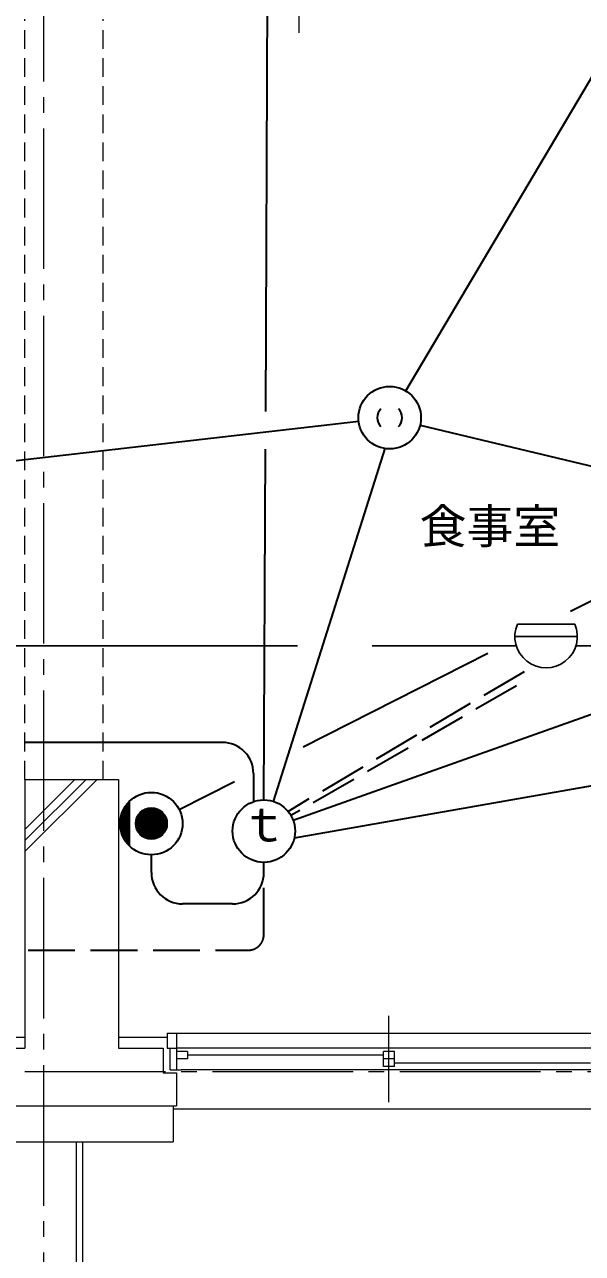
# Model space of a CAD drawing. Units: millimetres at full size, sheet at 1:50; details may follow other scales. Extents: x -9674 to 9699, y -6794 to 6791.
# Drawn here: x -3093 to -1309, y -2859 to 1077 of the extents above; entities that cross this region are included whole.
import ezdxf
from ezdxf.enums import TextEntityAlignment as Align

# ---------------------------------------------------------------- set-up
doc = ezdxf.new("R2010")
doc.units = ezdxf.units.MM
doc.header["$LTSCALE"] = 50
for name, pattern in [('CHAIN2', [12, 9, -1, 1, -1]), ('DASHED1', [1.8, 1.2, -0.6]), ('DASHED3', [4, 3, -1])]:
    doc.linetypes.add(name, pattern=pattern)
for name, color, linetype, lineweight in [('1-0_芯', 134, 'CHAIN2', 9), ('1-1_躯体', 134, 'Continuous', 9), ('1-3_建具', 134, 'Continuous', 9), ('1-6_ﾊﾞﾙｺﾆｰ・階段', 134, 'Continuous', 9), ('1-8_ハッチ', 134, 'Continuous', 9), ('1-C_梁', 134, 'DASHED1', 9), ('2-0_芯', 2, 'Continuous', 35), ('2-E', 2, 'Continuous', 35), ('3-3', 1, 'Continuous', 25), ('3-E', 3, 'Continuous', 35)]:
    doc.layers.add(name, color=color, linetype=linetype, lineweight=lineweight)
doc.layers.add('1-A_文字', color=134, linetype='Continuous')
doc.styles.add('ＭＳ ゴシック', font='')
doc.styles.get('ＭＳ ゴシック').set_extended_font_data('MS Gothic')

msp = doc.modelspace()

# ---------------------------------------------------------------- linework, layer by layer
at = {"layer": '1-0_芯'}
for p, q in [((-3032.5, 4944.23), (-3032.5, -3525.77)), ((-8492.5, -2275.77), (8517.5, -2275.77))]:
    msp.add_line(p, q, dxfattribs=at)
at = {"layer": '1-1_躯体'}
for p, q in [((-3092.5, -1340.77), (-3092.5, -2200.77)), ((-3092.5, -1340.77), (-2792.5, -1340.77)), ((-6692.5, -2200.77), (-3092.5, -2200.77)), ((-2649.5, -2200.77), (-2649.5, -2280.77)), ((-2649.5, -2280.77), (-2607.5, -2280.77)), ((-2607.5, -2280.77), (-2607.5, -2385.77)), ((-6992.5, -2385.77), (-2607.5, -2385.77))]:
    msp.add_line(p, q, dxfattribs=at)
msp.add_lwpolyline([(-2792.5, -1340.77), (-2792.5, -2200.77), (-2649.5, -2200.77)], dxfattribs=at)
at = {"layer": '1-3_建具'}
for p, q in [((-2215, 1050.06), (-2215, 1210.06)), ((-1927.5, -2374.25), (-1927.5, -2097.29)), ((-2637.5, -2153.77), (-2637.5, -2200.77)), ((-2637.5, -2153.77), (-2607.5, -2153.77)), ((-2607.5, -2153.77), (-2607.5, -2200.77)), ((-2607.5, -2153.77), (-1247.5, -2153.77)), ((-2637.5, -2200.77), (-2607.5, -2200.77)), ((-2627.5, -2270.77), (-2627.5, -2200.77)), ((-2607.5, -2200.77), (-2607.5, -2270.77)), ((-2592.5, -2200.77), (-2607.5, -2200.77)), ((-1262.5, -2200.77), (-2592.5, -2200.77)), ((-2572.5, -2211.77), (-2607.5, -2211.77)), ((-2572.5, -2235.77), (-2607.5, -2235.77)), ((-2572.5, -2211.77), (-2572.5, -2235.77)), ((-1945, -2223.77), (-2572.5, -2223.77)), ((-1910, -2211.77), (-1945, -2211.77)), ((-1910, -2235.77), (-1945, -2235.77)), ((-1910, -2259.77), (-1910, -2211.77)), ((-2627.5, -2270.77), (-2592.5, -2270.77)), ((-1262.5, -2270.77), (-2592.5, -2270.77)), ((-1910, -2247.77), (-1282.5, -2247.77)), ((-2617.5, -2385.77), (-2617.5, -2500.77)), ((-2617.5, -2395.77), (-1237.5, -2395.77))]:
    msp.add_line(p, q, dxfattribs=at)
msp.add_lwpolyline([(-1910, -2259.77), (-1945, -2259.77), (-1945, -2211.77)], dxfattribs=at)
at = {"layer": '1-6_ﾊﾞﾙｺﾆｰ・階段'}
for p, q in [((-7987.5, -2500.77), (-2617.5, -2500.77)), ((-2928.5, -2500.77), (-2928.5, -5071.4)), ((-2908.5, -2500.77), (-2908.5, -5071.4))]:
    msp.add_line(p, q, dxfattribs=at)
at = {"layer": '1-8_ハッチ'}
for p, q in [((-3092.5, -1571.76), (-2861.51, -1340.77)), ((-3092.5, -1536.41), (-2896.87, -1340.77)), ((-3092.5, -1501.05), (-2932.22, -1340.77)), ((-6657.5, -2165.77), (-3092.5, -2165.77)), ((-2792.5, -2165.77), (-2637.5, -2165.77))]:
    msp.add_line(p, q, dxfattribs=at)
at = {"layer": '1-C_梁'}
for p, q in [((-3092.5, -1340.77), (-3092.5, 1094.23)), ((-2842.5, -1340.77), (-2842.5, 1094.23))]:
    msp.add_line(p, q, dxfattribs=at)
at = {"layer": '2-0_芯'}
for p, q in [((-1874.05, -96.29), (-1206.69, 1030.69)), ((-4821.46, -513.32), (-2024.35, -193.69)), ((-1827.78, -205.73), (385.07, -738.15)), ((-1940.79, -281.07), (-2297.75, -1410.84)), ((-571.85, -881.17), (-2233.67, -1472.66)), ((-2461.03, -1221.96), (-3094.35, -1221.96)), ((-2361.03, -1321.96), (-2361.03, -1411.85))]:
    msp.add_line(p, q, dxfattribs=at)
msp.add_circle((-1925, -182.33), 100, dxfattribs=at)
for centre, radius, start, end in [((-1924.92, -182.33), 40.08, 134.60828, 225.39175), ((-1925.08, -182.33), 40.08, 314.60828, 45.39175), ((-2461.03, -1321.96), 100, 0, 90)]:
    msp.add_arc(centre, radius, start, end, dxfattribs=at)
at = {"layer": '3-3'}
for p, q in [((-1516.32, -843.09), (-1332.95, -843.09)), ((-1524.65, -883.1), (-1324.61, -883.1)), ((-2220.38, -913.11), (-4564.27, -913.11)), ((-1520.05, -913.11), (-1981.27, -913.11)), ((-706.06, -913.11), (-1329.21, -913.11))]:
    msp.add_line(p, q, dxfattribs=at)
msp.add_arc((-1424.63, -883.09), 100.03, 156.4305, 23.56947, dxfattribs=at)
at = {"layer": '3-E'}
for p, q in [((-2321.85, -161.87), (-2314.24, 1536.6)), ((-2327.43, -1406.2), (-2322.4, -283.32)), ((-1346.56, -801.99), (-783.05, -516.28)), ((-2202.29, -1235.86), (-1610.81, -935.97)), ((-2598.6, -1436.79), (-2422.02, -1347.27)), ((-1212.48, -1349.24), (-2230.44, -1528.68)), ((-2757.79, -1553.43), (-2757.79, -1410.6)), ((-2781.79, -1516.13), (-2781.79, -1447.9)), ((-2775.79, -1529.51), (-2775.79, -1434.52)), ((-2769.79, -1539.25), (-2769.79, -1424.78)), ((-2763.79, -1547.01), (-2763.79, -1417.02)), ((-2647.79, -1452.02), (-2727.79, -1452.02)), ((-2652.08, -1447.02), (-2723.5, -1447.02)), ((-2657.79, -1442.02), (-2717.79, -1442.02)), ((-2666, -1437.02), (-2709.58, -1437.02)), ((-2637.79, -1482.02), (-2737.79, -1482.02)), ((-2638.04, -1477.02), (-2737.54, -1477.02)), ((-2638.04, -1487.02), (-2737.54, -1487.02)), ((-2638.8, -1472.02), (-2736.78, -1472.02)), ((-2638.8, -1492.02), (-2736.78, -1492.02)), ((-2640.09, -1467.02), (-2735.49, -1467.02)), ((-2641.96, -1462.02), (-2733.62, -1462.02)), ((-2644.49, -1457.02), (-2731.09, -1457.02)), ((-2640.09, -1497.02), (-2735.49, -1497.02)), ((-2641.96, -1502.02), (-2733.62, -1502.02)), ((-2644.49, -1507.02), (-2731.09, -1507.02)), ((-2647.79, -1512.02), (-2727.79, -1512.02)), ((-2652.08, -1517.02), (-2723.5, -1517.02)), ((-2657.79, -1522.02), (-2717.79, -1522.02)), ((-2666, -1527.02), (-2709.58, -1527.02)), ((-2687.79, -1639.22), (-2687.79, -1582.02)), ((-2327.88, -1639.22), (-2327.88, -1606.2)), ((-2427.88, -1739.22), (-2587.79, -1739.22))]:
    msp.add_line(p, q, dxfattribs=at)
at = {"layer": '3-E', "linetype": 'DASHED3'}
for p, q in [((-1495.18, -995.6), (-2250.45, -1442.91)), ((-1519.35, -1041.34), (-2241.19, -1456.35)), ((-2327.88, -1837.66), (-2327.88, -1606.2)), ((-6482.44, -1887.66), (-2377.88, -1887.66))]:
    msp.add_line(p, q, dxfattribs=at)
at = {"layer": '3-E'}
for centre, radius in [((-2687.79, -1482.02), 100), ((-2327.88, -1506.2), 100), ((-2687.79, -1482.02), 50)]:
    msp.add_circle(centre, radius, dxfattribs=at)
for centre, start, end in [((-2587.79, -1639.22), 180, 270), ((-2427.88, -1639.22), 270, 0)]:
    msp.add_arc(centre, 100, start, end, dxfattribs=at)
at = {"layer": '3-E', "linetype": 'DASHED3'}
msp.add_arc((-2377.88, -1837.66), 50, 270, 0, dxfattribs=at)

# ---------------------------------------------------------------- texts
at = {"layer": '1-A_文字', "style": 'ＭＳ ゴシック'}
msp.add_text('食事室', height=110, dxfattribs=at).set_placement((-1829.46, -617.99), align=Align.BOTTOM_LEFT)
at = {"layer": '2-E', "color": 7, "style": 'ＭＳ ゴシック'}
msp.add_text('ｔ', height=110, dxfattribs=at).set_placement((-2402.88, -1572.13), align=Align.BOTTOM_LEFT)

doc.saveas('drawing.dxf')
